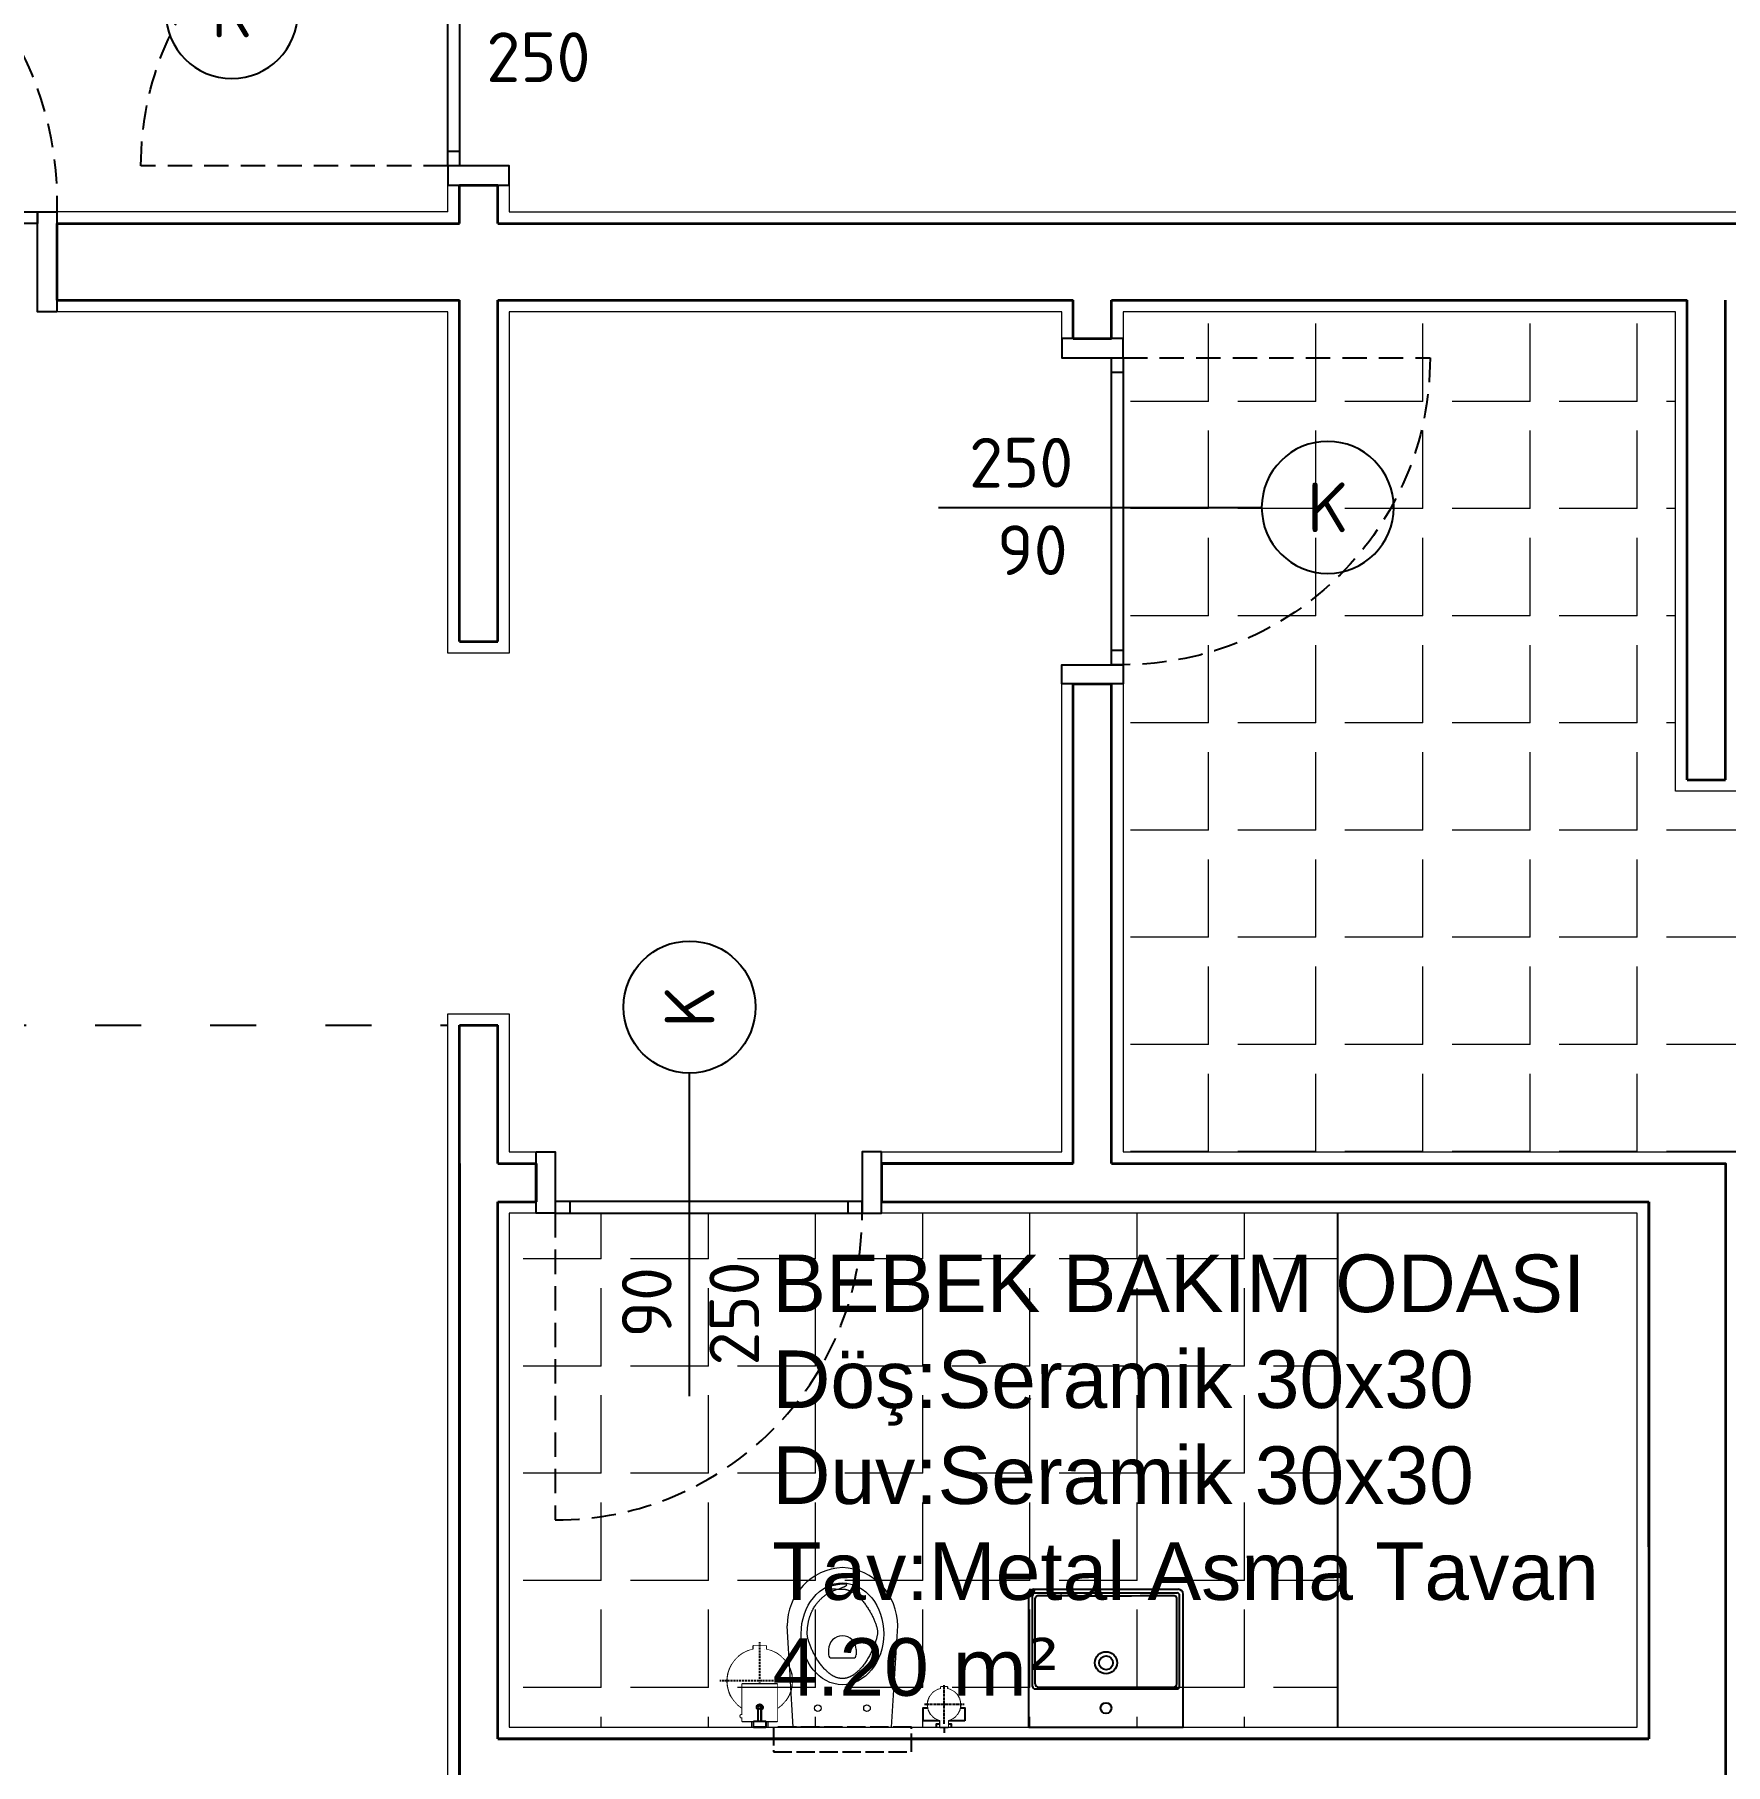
# Model space of a CAD drawing. Header units: millimetres. Extents: x 1443065 to 1517367, y 3763150 to 3779068.
# Drawn here: x 1491921 to 1492361.7, y 3767654.9 to 3768105.8 of the extents above; entities that cross this region are included whole.
import ezdxf
from ezdxf.enums import TextEntityAlignment as Align

# ---------------------------------------------------------------- set-up
doc = ezdxf.new("R2010")
doc.units = ezdxf.units.MM
doc.set_wipeout_variables(frame=1)
for name, pattern in [('ACAD_ISO02W100', [15, 12, -3]), ('ACAD_ISO03W100', [30, 12, -18]), ('HIDDEN', [9.525, 6.35, -3.175]), ('HIDDEN2', [0.1875, 0.125, -0.0625])]:
    doc.linetypes.add(name, pattern=pattern)
for name, color, linetype in [('1 tar halı', 254, 'Continuous'), ('1 vitrifiye', 141, 'Continuous'), ('1-Tefriş', 51, 'Continuous'), ('HATCH 1', 253, 'Continuous'), ('HIDDEN', 124, 'HIDDEN'), ('m-DOG_', 4, 'Continuous'), ('m-TFR_vitrifiye', 1, 'Continuous'), ('m-YAZ_poz', 7, 'Continuous'), ('SANITARY', 152, 'Continuous'), ('SANITARY 1', 124, 'Continuous')]:
    doc.layers.add(name, color=color, linetype=linetype)
for name, color, linetype, lineweight in [('DUVAR', 2, 'Continuous', 35), ('MAHAL', 52, 'Continuous', 13), ('SIVA', 3, 'Continuous', 9), ('tarama', 254, 'Continuous', 5), ('TEFRIS', 165, 'Continuous', 15)]:
    doc.layers.add(name, color=color, linetype=linetype, lineweight=lineweight)
doc.styles.add('mono', font='isocpeur.ttf')
doc.styles.get("Standard").update_dxf_attribs({"font": 'arial.ttf'})

# ---------------------------------------------------------------- blocks, each defined once
blk = doc.blocks.new('90lık Kqpı')
at = {"layer": 'm-DOG_', "linetype": 'HIDDEN'}
blk.add_line((-8, -5), (-88, -5), dxfattribs=at)
at = {"layer": 'm-DOG_'}
for p, q in [((-5, -8.77), (-8, -8.77)), ((-5, -81.23), (-8, -81.23))]:
    blk.add_line(p, q, dxfattribs=at)
for points in [[(8, 0), (8, -5), (-8, -5), (-8, 0)], [(-8, -5), (-8, -85), (-5, -85), (-5, -5)], [(8, -90), (8, -85), (-8, -85), (-8, -90)]]:
    blk.add_lwpolyline(points, close=True, dxfattribs=at)
at = {"layer": 'm-DOG_', "linetype": 'HIDDEN'}
blk.add_arc((-8, -5), 80, 180, 270, dxfattribs=at)
blk = doc.blocks.new('m-penpoz')
blk.add_line((0, -1.6252), (0, 0))
blk.add_circle((0, 0.332), 0.332)
blk.add_attdef('POZNO', text='', height=0.18).set_placement((0, 0.332), align=Align.MIDDLE)
blk.add_attdef('HEIGHT', text='', height=0.18, rotation=90).set_placement((0.0692, -1.6252), align=Align.TOP_LEFT)
blk.add_attdef('WIDTH', text='', height=0.18, rotation=90).set_placement((0, -1.6252), align=Align.BOTTOM_LEFT)
blk = doc.blocks.new('90lık')
at = {"layer": 'm-DOG_', "linetype": 'HIDDEN'}
blk.add_line((-5, 13), (-5, 103), dxfattribs=at)
at = {"layer": 'm-DOG_'}
for p, q in [((-81.23, 10), (-81.23, 13)), ((-8.77, 10), (-8.77, 13))]:
    blk.add_line(p, q, dxfattribs=at)
for points in [[(-90, -13), (-85, -13), (-85, 13), (-90, 13)], [(-5, 13), (-85, 13), (-85, 10), (-5, 10)], [(0, -13), (-5, -13), (-5, 13), (0, 13)]]:
    blk.add_lwpolyline(points, close=True, dxfattribs=at)
at = {"layer": 'm-DOG_', "linetype": 'HIDDEN'}
blk.add_arc((-2.66, 15.66), 87.38, 91.5314, 181.7408, dxfattribs=at)
blk = doc.blocks.new('A$C00621B5F')
at = {"layer": 'HATCH 1'}
for points in [[(57, -100), (-57, -100)], [(57, -100.7), (-57, -100.7)], [(57, -102), (-57, -102)], [(57, -104.1), (-57, -104.1)], [(57, -106.7), (-57, -106.7)], [(57, -109.9), (-57, -109.9)], [(57, -114.6), (-57, -114.6)], [(57, -122), (-57, -122)]]:
    blk.add_lwpolyline(points, dxfattribs=at)
at = {"layer": 'SANITARY'}
blk.add_lwpolyline([(-20, -20), (-20, 0), (20, 0), (20, -20), (57, -20), (57, -140), (-57, -140), (-57, -40), (-59, -40, -1), (-59, -32), (-57, -32), (-57, -20)], format="xyb", close=True, dxfattribs=at)
at = {"layer": 'SANITARY 1'}
for points in [[(-20, -20), (-20, -20), (-20, 0), (20, 0), (20, -20), (0, -20)], [(-59, -32), (-57, -32)], [(-59, -40), (-57, -40)], [(-57, -32), (-19.2, -32)], [(-18.6, -40), (-57, -40)], [(-2.3, -52.7), (0, -20), (0, -10), (-20, -10), (-20, -20), (-17.7, -52.7)], [(-0.8, -32), (54, -32), (54, -40), (-1.4, -40)]]:
    blk.add_lwpolyline(points, dxfattribs=at)
blk.add_circle((-10, -62.5), 12.5, dxfattribs=at)
blk.add_arc((-59, -36), 4, 90, 270, dxfattribs=at)
blk.add_wipeout([(-57, -20), (-20, -20), (-20, -10), (-20, 0), (20, 0), (20, -20), (57, -20), (57, -140), (-57, -140), (-57, -40), (-59, -40), (-59.7, -39.9), (-60.4, -39.8), (-61, -39.5), (-61.5, -39.1), (-61.8, -38.8), (-62.2, -38.3), (-62.5, -38), (-62.8, -37.3), (-62.9, -36.7), (-63, -36), (-62.9, -35.2), (-62.7, -34.6), (-62.5, -34), (-62.1, -33.5), (-61.7, -33), (-61.2, -32.7), (-60.7, -32.4), (-60.1, -32.1), (-59.7, -32.1), (-59, -32), (-57, -32)]).dxf.layer = 'SANITARY 1'
blk = doc.blocks.new('A$C34477918')
at = {"layer": 'SANITARY'}
blk.add_lwpolyline([(-48, 25), (0, 25), (0, -25), (-48, -25, -0.804346), (-253.1, -20), (-265, -20), (-265, 20), (-253, 20, -0.804515), (-48, 25)], format="xyb", close=True, dxfattribs=at)
at = {"layer": 'SANITARY 1'}
blk.add_lwpolyline([(-265, 20), (-253, 20, 0.087238), (-253.1, -20), (-265, -20)], format="xyb", close=True, dxfattribs=at)
blk.add_lwpolyline([(-48, 25, 0.784465), (-48.1, 25), (0, 25), (0, -25), (-48.1, -25)], format="xyb", dxfattribs=at)
blk.add_arc((-150, 0), 105, 346.2259, 13.7741, dxfattribs=at)
at = {"color": 124}
for points in [[(-253, 20), (-253.7, 15.7), (-254.2, 11.6), (-254.7, 7.6), (-254.7, 4.1), (-255, 0), (-255, -3), (-254.8, -6.5), (-254.4, -9.6), (-253.8, -14.3), (-253.5, -17.3), (-253.1, -20), (-265, -20), (-265, 20)], [(-48, 25), (-47, 19.3), (-45.8, 12.9), (-45.4, 6.5), (-45, 0), (-45.4, -6.5), (-45.7, -12), (-46.5, -17.5), (-48, -25), (0, -25), (0, 25)]]:
    blk.add_wipeout(points, dxfattribs=at).dxf.layer = 'SANITARY'
at = {"color": 21}
blk.add_wipeout([(-45, 0), (-45.8, 12.9), (-48.2, 25.6), (-52.1, 37.9), (-57.5, 49.7), (-64.3, 60.7), (-72.4, 70.7), (-81.7, 79.7), (-92, 87.5), (-103.2, 94), (-115.1, 99), (-127.5, 102.6), (-140.3, 104.6), (-153.2, 105), (-166.1, 103.8), (-178.7, 101), (-190.9, 96.7), (-202.5, 90.9), (-213.3, 83.8), (-223.1, 75.4), (-231.8, 65.8), (-239.3, 55.3), (-245.4, 43.9), (-250.1, 31.8), (-253.2, 19.3), (-254.8, 6.5), (-254.8, -6.5), (-253.2, -19.3), (-250.1, -31.8), (-245.4, -43.9), (-239.3, -55.3), (-231.8, -65.8), (-223.1, -75.4), (-213.3, -83.8), (-202.5, -90.9), (-190.9, -96.7), (-178.7, -101), (-166.1, -103.8), (-153.2, -105), (-140.3, -104.6), (-127.5, -102.6), (-115.1, -99), (-103.2, -94), (-92, -87.5), (-81.7, -79.7), (-72.4, -70.7), (-64.3, -60.7), (-57.5, -49.7), (-52.1, -37.9), (-48.2, -25.6), (-45.8, -12.9)], dxfattribs=at).dxf.layer = 'SANITARY'
at = {"layer": 'HIDDEN'}
for points in [[(-150, 130), (-150, -130)], [(-24, 0), (-276, 0)]]:
    blk.add_lwpolyline(points, dxfattribs=at)
blk = doc.blocks.new('A$C168D751E')
blk.add_wipeout([(0, 0), (17, 0), (17.6, -0.1), (18.2, -0.2), (18.6, -0.5), (19, -0.8), (19.4, -1.2), (19.6, -1.5), (19.8, -2), (19.9, -2.4), (20, -3), (20, -3.6), (20, -15), (56.3, -15), (57.2, -13.7), (58.8, -12.1), (60.2, -11.2), (62, -10.5), (63.3, -10.1), (65, -10), (66.2, -10.1), (68.2, -10.5), (69.7, -11.2), (71, -12), (72.1, -13), (73.1, -14.1), (73.8, -15.2), (74.3, -16.2), (74.7, -17.4), (75, -19), (75, -20.9), (74.7, -22.6), (74, -24.5), (72.9, -26.1), (71.8, -27.3), (70.6, -28.3), (69.4, -29), (68, -29.6), (66.6, -29.9), (65, -30), (63.5, -29.9), (62.2, -29.6), (60.9, -29.1), (59.6, -28.4), (58.8, -27.8), (57.9, -27.1), (57.3, -26.4), (56.8, -25.7), (56.3, -25), (20, -25), (20, -37), (19.7, -38.3), (19.1, -39.1), (18.3, -39.7), (17.7, -39.9), (17, -40), (0, -40)]).dxf.layer = 'SANITARY 1'
at = {"layer": 'SANITARY'}
blk.add_lwpolyline([(0, 0), (0, -40), (17, -40, 0.391502), (20, -37), (20, -25), (56.3, -25, 3.732498), (56.3, -15), (20, -15), (20, -3.6, 0.457252), (17, 0)], format="xyb", close=True, dxfattribs=at)
at = {"layer": 'SANITARY 1'}
blk.add_lwpolyline([(17, 0), (0, 0), (0, -40), (17, -40, 0.414214), (20, -37), (20, -3, 0.414214)], format="xyb", close=True, dxfattribs=at)
for points in [[(20, -15), (56.3, -15)], [(20, -25), (56.3, -25)]]:
    blk.add_lwpolyline(points, dxfattribs=at)
blk.add_circle((65, -20), 5, dxfattribs=at)
blk.add_arc((65, -20), 10, 209.9966, 150.0034, dxfattribs=at)
blk = doc.blocks.new('wc k')
at = {"layer": '1-Tefriş', "linetype": 'HIDDEN2', "ltscale": 0.5}
blk.add_line((431501.05, 73803.41, 1380.72), (431492.05, 73803.41, 1380.72), dxfattribs=at)
at = {"layer": '1-Tefriş'}
for points, elevation in [([(431494.05, 73800.91), (431495.05, 73800.91), (431495.05, 73805.71), (431494.05, 73805.71)], 0), ([(431496.05, 73810.21), (431496.05, 73804.61)], 1380.72), ([(431496.05, 73802.21), (431496.05, 73796.61), (431500.25, 73796.61), (431500.25, 73810.21), (431496.05, 73810.21)], 1380.72), ([(431495.05, 73802.21), (431497.05, 73802.21), (431497.05, 73804.61), (431495.05, 73804.61)], 0)]:
    blk.add_lwpolyline(points, dxfattribs=dict(at, elevation=elevation))
blk = doc.blocks.new('klozet2')
at = {"layer": '1 vitrifiye', "color": 4, "linetype": 'Continuous', "lineweight": 0}
for p, q in [((0, 16), (-33, 18)), ((0, 0), (0, 16)), ((-25.28, 4.5), (-23.56, 4.5)), ((-22.56, -3.5), (-22.56, 3.5)), ((-25.28, -4.5), (-23.56, -4.5))]:
    blk.add_line(p, q, dxfattribs=at)
for centre in [(-6.2, 8), (-6.2, -8)]:
    blk.add_circle(centre, 1.07, dxfattribs=at)
for centre, radius, start, end in [((-33.14, -0.88), 18.88, 89.5656, 177.338), ((-25.28, 0), 4.5, 90, 180), ((-25.28, 0), 4.5, 180, 270), ((-23.56, 3.5), 1, 0, 90), ((-33.14, 0.88), 18.88, 182.662, 270.4344), ((-23.56, -3.5), 1, 270, 0)]:
    blk.add_arc(centre, radius, start, end, dxfattribs=at)
at = {"layer": '1-Tefriş', "xscale": -1}
blk.add_blockref('wc k', (431493.99, -73770.29, -1380.72), dxfattribs=at)
at = {"layer": 'SANITARY', "color": 65, "xscale": 0.1, "yscale": 0.1, "zscale": 0.1, "rotation": 359.9999658251877}
blk.add_blockref('A$C34477918', (-0.06, -26.93), dxfattribs=at)
at = {"layer": '1 vitrifiye', "color": 4, "linetype": 'Continuous', "lineweight": 0}
for p, q in [((0, 0), (0, -16)), ((0, -16), (-33, -18))]:
    blk.add_line(p, q, dxfattribs=at)
blk.add_ellipse((-30.43, 0), major_axis=(-16.57, 0.06), ratio=0.812391, dxfattribs=at)
at = {"layer": 'TEFRIS', "color": 4, "linetype": 'Continuous'}
blk.add_lwpolyline([(-45, 0), (-45, 0.14), (-44.99, 0.29), (-44.98, 0.43), (-44.97, 0.57), (-44.95, 0.71), (-44.93, 0.86), (-44.91, 1), (-44.88, 1.14), (-44.85, 1.28), (-44.81, 1.42), (-44.78, 1.56), (-44.73, 1.7), (-44.69, 1.83), (-44.64, 1.97), (-44.59, 2.11), (-44.54, 2.25), (-44.48, 2.38), (-44.42, 2.52), (-44.36, 2.65), (-44.29, 2.79), (-44.22, 2.92), (-44.15, 3.06), (-44.07, 3.19), (-44, 3.32), (-43.92, 3.45), (-43.83, 3.59), (-43.75, 3.72), (-43.66, 3.85), (-43.57, 3.98), (-43.48, 4.1), (-43.38, 4.23), (-43.29, 4.36), (-43.19, 4.48), (-43.09, 4.61), (-42.98, 4.74), (-42.88, 4.86), (-42.77, 4.98), (-42.66, 5.11), (-42.43, 5.35), (-42.2, 5.59), (-41.96, 5.82), (-41.71, 6.06), (-41.46, 6.29), (-41.2, 6.51), (-40.94, 6.73), (-40.67, 6.95), (-40.4, 7.16), (-40.12, 7.37), (-39.84, 7.58), (-39.56, 7.78), (-39.27, 7.98), (-38.99, 8.17), (-38.69, 8.36), (-38.4, 8.54), (-38.11, 8.72), (-37.81, 8.9), (-37.52, 9.07), (-37.23, 9.23), (-36.93, 9.39), (-36.64, 9.54), (-36.35, 9.69), (-36.06, 9.84), (-35.77, 9.98), (-35.48, 10.11), (-35.2, 10.24), (-34.92, 10.36), (-34.65, 10.47), (-34.38, 10.58), (-34.11, 10.69), (-33.85, 10.78), (-33.59, 10.87), (-33.34, 10.96), (-33.1, 11.04), (-32.86, 11.11), (-32.63, 11.17), (-32.41, 11.23), (-32.2, 11.29), (-31.99, 11.33), (-31.79, 11.37), (-31.61, 11.4), (-31.43, 11.42), (-31.26, 11.44), (-31.1, 11.45), (-30.94, 11.45), (-30.77, 11.45), (-30.59, 11.43), (-30.39, 11.41), (-30.19, 11.38), (-29.97, 11.35), (-29.75, 11.31), (-29.51, 11.26), (-29.27, 11.2), (-29.01, 11.14), (-28.75, 11.07), (-28.48, 11), (-28.21, 10.91), (-27.93, 10.82), (-27.64, 10.73), (-27.34, 10.63), (-27.05, 10.52), (-26.74, 10.41), (-26.43, 10.29), (-26.12, 10.16), (-25.81, 10.03), (-25.49, 9.89), (-25.17, 9.75), (-24.85, 9.6), (-24.52, 9.44), (-24.2, 9.28), (-23.87, 9.12), (-23.55, 8.95), (-23.22, 8.77), (-22.9, 8.59), (-22.58, 8.41), (-22.26, 8.21), (-21.94, 8.02), (-21.63, 7.82), (-21.31, 7.61), (-21.01, 7.4), (-20.7, 7.19), (-20.4, 6.97), (-20.11, 6.75), (-19.82, 6.52), (-19.54, 6.29), (-19.27, 6.05), (-19, 5.81), (-18.87, 5.69), (-18.74, 5.57), (-18.61, 5.45), (-18.49, 5.32), (-18.36, 5.2), (-18.24, 5.07), (-18.12, 4.94), (-18.01, 4.81), (-17.89, 4.69), (-17.78, 4.56), (-17.67, 4.43), (-17.57, 4.29), (-17.46, 4.16), (-17.36, 4.03), (-17.26, 3.89), (-17.17, 3.76), (-17.08, 3.62), (-16.99, 3.49), (-16.9, 3.35), (-16.82, 3.21), (-16.74, 3.07), (-16.66, 2.93), (-16.58, 2.79), (-16.51, 2.65), (-16.45, 2.51), (-16.38, 2.37), (-16.32, 2.23), (-16.26, 2.08), (-16.21, 1.94), (-16.16, 1.79), (-16.11, 1.65), (-16.07, 1.5), (-16.03, 1.35), (-15.99, 1.2), (-15.96, 1.06), (-15.94, 0.91), (-15.91, 0.76), (-15.89, 0.61), (-15.88, 0.46), (-15.87, 0.3), (-15.86, 0.15), (-15.86, 0), (-15.86, -0.15), (-15.87, -0.3), (-15.88, -0.44), (-15.89, -0.59), (-15.91, -0.73), (-15.93, -0.88), (-15.96, -1.02), (-15.99, -1.17), (-16.02, -1.31), (-16.06, -1.46), (-16.1, -1.6), (-16.14, -1.74), (-16.19, -1.88), (-16.24, -2.02), (-16.29, -2.17), (-16.35, -2.31), (-16.41, -2.44), (-16.47, -2.58), (-16.54, -2.72), (-16.61, -2.86), (-16.68, -3), (-16.76, -3.13), (-16.83, -3.27), (-16.92, -3.4), (-17, -3.54), (-17.09, -3.67), (-17.18, -3.8), (-17.27, -3.93), (-17.36, -4.07), (-17.46, -4.2), (-17.56, -4.33), (-17.66, -4.45), (-17.77, -4.58), (-17.88, -4.71), (-17.98, -4.84), (-18.1, -4.96), (-18.21, -5.09), (-18.32, -5.21), (-18.44, -5.33), (-18.56, -5.46), (-18.81, -5.7), (-19.06, -5.94), (-19.32, -6.17), (-19.58, -6.4), (-19.86, -6.63), (-20.13, -6.85), (-20.41, -7.07), (-20.7, -7.28), (-20.99, -7.49), (-21.29, -7.7), (-21.58, -7.9), (-21.88, -8.1), (-22.19, -8.29), (-22.49, -8.48), (-22.8, -8.66), (-23.11, -8.84), (-23.42, -9.01), (-23.73, -9.18), (-24.03, -9.34), (-24.34, -9.5), (-24.65, -9.65), (-24.96, -9.8), (-25.26, -9.94), (-25.56, -10.07), (-25.86, -10.2), (-26.16, -10.33), (-26.45, -10.45), (-26.74, -10.56), (-27.02, -10.66), (-27.3, -10.76), (-27.57, -10.86), (-27.84, -10.94), (-28.1, -11.03), (-28.35, -11.1), (-28.6, -11.17), (-28.84, -11.23), (-29.07, -11.28), (-29.29, -11.33), (-29.51, -11.37), (-29.71, -11.4), (-29.91, -11.43), (-30.09, -11.45), (-30.27, -11.46), (-30.43, -11.46), (-30.65, -11.46), (-30.88, -11.46), (-31.12, -11.45), (-31.36, -11.44), (-31.59, -11.43), (-31.83, -11.41), (-32.06, -11.39), (-32.29, -11.37), (-32.51, -11.35), (-32.73, -11.33), (-32.96, -11.3), (-33.17, -11.27), (-33.39, -11.24), (-33.6, -11.2), (-33.81, -11.17), (-34.02, -11.13), (-34.23, -11.09), (-34.43, -11.04), (-34.63, -11), (-34.83, -10.95), (-35.02, -10.9), (-35.22, -10.85), (-35.41, -10.8), (-35.59, -10.75), (-35.78, -10.69), (-35.96, -10.63), (-36.15, -10.57), (-36.32, -10.51), (-36.5, -10.45), (-36.67, -10.38), (-36.85, -10.32), (-37.02, -10.25), (-37.18, -10.18), (-37.35, -10.11), (-37.51, -10.04), (-37.67, -9.96), (-37.83, -9.89), (-37.99, -9.81), (-38.14, -9.74), (-38.29, -9.66), (-38.44, -9.58), (-38.59, -9.5), (-38.88, -9.33), (-39.16, -9.16), (-39.43, -8.99), (-39.69, -8.82), (-39.94, -8.64), (-40.19, -8.46), (-40.43, -8.27), (-40.66, -8.09), (-40.88, -7.9), (-41.1, -7.71), (-41.31, -7.52), (-41.51, -7.33), (-41.7, -7.14), (-41.88, -6.95), (-42.06, -6.76), (-42.23, -6.57), (-42.4, -6.38), (-42.55, -6.19), (-42.7, -6), (-42.85, -5.82), (-42.98, -5.64), (-43.12, -5.46), (-43.24, -5.28), (-43.36, -5.1), (-43.47, -4.93), (-43.58, -4.77), (-43.68, -4.6), (-43.77, -4.45), (-43.86, -4.29), (-43.94, -4.14), (-44.02, -4), (-44.09, -3.86), (-44.22, -3.61), (-44.32, -3.38), (-44.41, -3.18), (-44.48, -3.01), (-44.53, -2.87), (-44.56, -2.78), (-44.76, -2.17), (-44.95, -1.61), (-45.12, -1.11), (-45.29, -0.65), (-45.44, -0.25), (-45.58, 0.1), (-45.65, 0.26), (-45.71, 0.41), (-45.78, 0.54), (-45.84, 0.67), (-45.89, 0.78), (-45.95, 0.89), (-46, 0.98), (-46.05, 1.06), (-46.1, 1.14), (-46.14, 1.2), (-46.19, 1.26), (-46.23, 1.3), (-46.26, 1.34), (-46.3, 1.37), (-46.33, 1.39), (-46.37, 1.4), (-46.4, 1.41), (-46.42, 1.4), (-46.45, 1.39), (-46.47, 1.37), (-46.5, 1.35), (-46.52, 1.32), (-46.54, 1.28), (-46.55, 1.23), (-46.57, 1.18), (-46.58, 1.12), (-46.59, 1.06), (-46.6, 0.99), (-46.61, 0.92), (-46.62, 0.84), (-46.62, 0.66), (-46.63, 0.47), (-46.62, 0.27), (-46.61, 0.05), (-46.6, -0.18), (-46.58, -0.42), (-46.56, -0.67), (-46.53, -0.93), (-46.5, -1.19), (-46.46, -1.46), (-46.42, -1.72), (-46.38, -1.99), (-46.33, -2.25), (-46.28, -2.51), (-46.23, -2.76), (-46.18, -3), (-46.13, -3.24), (-46.07, -3.46), (-46.01, -3.67), (-45.96, -3.86), (-45.9, -4.04), (-45.84, -4.2), (-45.81, -4.27), (-45.78, -4.34), (-45.75, -4.4), (-45.72, -4.45), (-45.69, -4.5), (-45.66, -4.55), (-45.63, -4.58), (-45.6, -4.61), (-45.57, -4.63), (-45.55, -4.65), (-45.52, -4.66), (-45.49, -4.66), (-45.46, -4.65), (-45.44, -4.63), (-45.41, -4.61), (-45.38, -4.58), (-45.36, -4.54), (-45.33, -4.49), (-45.31, -4.43), (-45.29, -4.36), (-45.26, -4.28), (-45.24, -4.19), (-45.22, -4.09), (-45.2, -3.98), (-45.18, -3.87), (-45.16, -3.74), (-45.14, -3.59), (-45.13, -3.44), (-45.11, -3.28), (-45.09, -3.1), (-45.07, -2.71), (-45.04, -2.28), (-45.02, -1.79), (-45.01, -1.25), (-45, -0.65), (-45, 0)], close=True, dxfattribs=at)
at = {"layer": 'SANITARY', "color": 65}
for name, p, xscale, yscale, zscale, rotation in [('A$C34477918', (0.14, 33.12, -1380.72), 0.05, 0.05, 0.05, 359.9999658251877), ('A$C00621B5F', (0, -26.93), -0.1, 0.1, 0.1, 269.9999658251876)]:
    blk.add_blockref(name, p, dxfattribs=dict(at, xscale=xscale, yscale=yscale, zscale=zscale, rotation=rotation))
at = {"layer": 'SANITARY', "color": 124, "xscale": -0.1, "yscale": 0.1, "zscale": 0.1}
blk.add_blockref('A$C168D751E', (0, -24.93), dxfattribs=at)
at = {"layer": '1 vitrifiye', "color": 4, "linetype": 'ACAD_ISO02W100', "ltscale": 0.5}
blk.add_lwpolyline([(0, -22.5), (8, -22.5), (8, 22.5), (0, 22.5)], close=True, dxfattribs=at)

msp = doc.modelspace()

# ---------------------------------------------------------------- hatches: boundary and pattern name
at = {"layer": 'tarama'}
h = msp.add_hatch(dxfattribs=at)
h.set_pattern_fill('ANGLE', color=256, scale=4, angle=90, style=0)
h.set_pattern_definition([(90, (-15163.95, -59043.389), (-27.94, 2e-15), [20.32, -7.62]), (180, (-15163.95, -59043.389), (-3e-15, -27.94), [20.32, -7.62])])
h.paths.add_polyline_path([(1492204.74, 3768033.56), (1492204.74, 3767814.56), (1492364.74, 3767814.56), (1492364.74, 3767679.08), (1492748.74, 3767679.08), (1492748.74, 3767772.08), (1492779.74, 3767772.08), (1492779.74, 3767756.08), (1492764.74, 3767756.08), (1492764.74, 3767622.08), (1492869.3, 3767622.08), (1492869.3, 3767756.08), (1492853.74, 3767756.08), (1492853.74, 3767772.08), (1492900.86, 3767772.08), (1492900.86, 3767756.08), (1492885.3, 3767756.08), (1492885.3, 3767622.08), (1492989.86, 3767622.08), (1492989.86, 3767756.08), (1492974.86, 3767756.08), (1492974.86, 3767772.08), (1493020.86, 3767772.08), (1493020.86, 3767756.08), (1493005.86, 3767756.08), (1493005.86, 3767622.08), (1493110.42, 3767622.08), (1493110.42, 3767756.08), (1493094.86, 3767756.08), (1493094.86, 3767772.08), (1493141.99, 3767772.08), (1493141.99, 3767756.08), (1493126.42, 3767756.08), (1493126.42, 3767622.08), (1493230.99, 3767622.08), (1493230.99, 3767756.08), (1493215.99, 3767756.08), (1493215.99, 3767772.08), (1493261.99, 3767772.08), (1493261.99, 3767756.08), (1493246.99, 3767756.08), (1493246.99, 3767622.08), (1493351.55, 3767622.08), (1493351.55, 3767756.08), (1493335.99, 3767756.08), (1493335.99, 3767772.08), (1493351.55, 3767772.08), (1493351.55, 3767883.56), (1493335.99, 3767883.56), (1493335.99, 3767899.56), (1493351.55, 3767899.56), (1493351.55, 3768033.58), (1493246.99, 3768033.58), (1493246.99, 3767899.56), (1493261.99, 3767899.56), (1493261.99, 3767883.56), (1493215.99, 3767883.56), (1493215.99, 3767899.56), (1493230.99, 3767899.56), (1493230.99, 3768033.58), (1493126.42, 3768033.58), (1493126.42, 3767899.56), (1493141.99, 3767899.56), (1493141.99, 3767883.56), (1493094.86, 3767883.56), (1493094.86, 3767899.56), (1493110.42, 3767899.56), (1493110.42, 3768033.58), (1493005.86, 3768033.58), (1493005.86, 3767899.56), (1493020.86, 3767899.56), (1493020.86, 3767883.56), (1492974.86, 3767883.56), (1492974.86, 3767899.56), (1492989.86, 3767899.56), (1492989.86, 3768033.58), (1492885.3, 3768033.58), (1492885.3, 3767899.56), (1492900.86, 3767899.56), (1492900.86, 3767883.56), (1492853.74, 3767883.56), (1492853.74, 3767899.56), (1492869.3, 3767899.56), (1492869.3, 3768033.58), (1492764.74, 3768033.58), (1492764.74, 3767899.56), (1492779.74, 3767899.56), (1492779.74, 3767883.56), (1492748.74, 3767883.56), (1492748.74, 3767963.58), (1492628.74, 3767963.58), (1492628.74, 3767976.56), (1492364.74, 3767976.56), (1492364.74, 3767908.56), (1492348.74, 3767908.56), (1492348.74, 3768033.56)])

# ---------------------------------------------------------------- linework, layer by layer
at = {"layer": '1 tar halı', "linetype": 'ACAD_ISO03W100'}
msp.add_line((1491816.8, 3767847.57), (1492028.74, 3767847.57), dxfattribs=at)
at = {"layer": 'DUVAR'}
for p, q in [((1492031.74, 3768066.58), (1492041.74, 3768066.58)), ((1492031.74, 3768056.58), (1492031.74, 3768066.58)), ((1492041.74, 3768056.58), (1492041.74, 3768066.58)), ((1491926.8, 3768056.58), (1492031.74, 3768056.58)), ((1491926.8, 3768056.58), (1491926.8, 3768036.58)), ((1491926.8, 3768056.58), (1492031.74, 3768056.58)), ((1491926.8, 3768056.58), (1491926.8, 3768036.58)), ((1492041.74, 3768056.58), (1492631.74, 3768056.58)), ((1492041.74, 3768056.56), (1492631.74, 3768056.56)), ((1491926.8, 3768036.58), (1492031.74, 3768036.58)), ((1492031.74, 3767947.57), (1492031.74, 3768036.56)), ((1492041.74, 3768036.56), (1492191.74, 3768036.56)), ((1492041.74, 3767947.57), (1492041.74, 3768036.56)), ((1492191.74, 3768026.56), (1492191.74, 3768036.56)), ((1492201.74, 3768036.56), (1492351.74, 3768036.56)), ((1492201.74, 3768026.56), (1492201.74, 3768036.56)), ((1492351.74, 3767911.56), (1492351.74, 3768036.56)), ((1492361.74, 3767911.56), (1492361.74, 3768036.56)), ((1492191.74, 3768026.56), (1492201.74, 3768026.56)), ((1492031.74, 3767947.57), (1492041.74, 3767947.57)), ((1492191.74, 3767936.56), (1492201.74, 3767936.56)), ((1492191.74, 3767811.56), (1492191.74, 3767936.56)), ((1492201.74, 3767811.56), (1492201.74, 3767936.56)), ((1492031.74, 3767847.57), (1492041.74, 3767847.57)), ((1492041.74, 3767811.56), (1492041.74, 3767847.57)), ((1492051.74, 3767801.56), (1492051.74, 3767811.56)), ((1492051.74, 3767811.56), (1492051.74, 3767801.56)), ((1492191.74, 3767811.56), (1492141.74, 3767811.56)), ((1492141.74, 3767811.56), (1492141.74, 3767801.56)), ((1492041.74, 3767661.56), (1492041.74, 3767801.56)), ((1492041.74, 3767801.56), (1492051.74, 3767801.56)), ((1492141.74, 3767801.56), (1492341.74, 3767801.56)), ((1492341.74, 3767801.56), (1492341.74, 3767661.56)), ((1492341.74, 3767711.56), (1492341.74, 3767801.56)), ((1492341.74, 3767801.56), (1492341.74, 3767661.56)), ((1492341.74, 3767661.56), (1492041.74, 3767661.56))]:
    msp.add_line(p, q, dxfattribs=at)
for points in [[(1492031.74, 3767947.57), (1492041.74, 3767947.57)], [(1492351.74, 3767911.56), (1492361.74, 3767911.56)], [(1492031.74, 3767481.56), (1492031.74, 3767847.57)], [(1492031.74, 3767811.56), (1492031.74, 3767449.56)], [(1492041.74, 3767811.56), (1492051.74, 3767811.56)], [(1492141.74, 3767811.56), (1492191.74, 3767811.56)], [(1492201.74, 3767811.56), (1492361.74, 3767811.56), (1492361.74, 3767619.08)], [(1492031.74, 3767661.56), (1492031.74, 3767481.56)], [(1492041.74, 3767661.56), (1492341.74, 3767661.56)]]:
    msp.add_lwpolyline(points, dxfattribs=at)
at = {"layer": 'm-TFR_vitrifiye'}
msp.add_line((1492260.74, 3767664.56), (1492260.74, 3767798.56), dxfattribs=at)
for points in [[(1492180.17, 3767664.56), (1492180.17, 3767699.23)], [(1492181.45, 3767700.51), (1492219.14, 3767700.51)], [(1492181.77, 3767699.55), (1492218.82, 3767699.55)], [(1492220.42, 3767664.56), (1492220.42, 3767699.23)], [(1492181.13, 3767675.19), (1492181.13, 3767698.91)], [(1492181.86, 3767675.83), (1492181.86, 3767698.19)], [(1492218.73, 3767675.83), (1492218.73, 3767698.17)], [(1492219.46, 3767675.19), (1492219.46, 3767698.91)], [(1492181.77, 3767674.55), (1492218.82, 3767674.55)], [(1492182.66, 3767675.03), (1492217.93, 3767675.03)], [(1492180.17, 3767664.56), (1492220.42, 3767664.56)]]:
    msp.add_lwpolyline(points, dxfattribs=at)
msp.add_lwpolyline([(1492218.1, 3767698.8, -0.00264), (1492182.48, 3767698.8)], format="xyb", dxfattribs=at)
for centre, radius in [((1492200.29, 3767681.35), 2.88), ((1492200.29, 3767681.35), 1.8), ((1492200.29, 3767669.55), 1.4)]:
    msp.add_circle(centre, radius, dxfattribs=at)
for centre, radius, start, end in [((1492181.45, 3767699.23), 1.28, 90, 180), ((1492181.77, 3767698.91), 0.64, 90, 180), ((1492218.82, 3767698.91), 0.64, 0, 90), ((1492219.14, 3767699.23), 1.28, 0, 90), ((1492182.48, 3767698.19), 0.617, 89.9526, 179.7396), ((1492218.08, 3767698.16), 0.647, 1.6838, 88.6241), ((1492181.77, 3767675.19), 0.64, 180, 270), ((1492182.66, 3767675.83), 0.8, 180, 270), ((1492217.93, 3767675.83), 0.8, 270, 0), ((1492218.82, 3767675.19), 0.64, 270, 0)]:
    msp.add_arc(centre, radius, start, end, dxfattribs=at)
at = {"layer": 'SIVA'}
msp.add_line((1492028.74, 3768059.58), (1492028.74, 3768066.58), dxfattribs=at)
for points in [[(1492044.74, 3768066.58), (1492044.74, 3768059.58), (1492628.74, 3768059.58), (1492628.74, 3768099.58), (1492764.74, 3768099.58), (1492764.74, 3768059.58), (1493424.62, 3768059.58)], [(1492028.74, 3768059.58), (1491926.8, 3768059.58)], [(1492188.74, 3768026.56), (1492188.74, 3768033.56), (1492044.74, 3768033.56), (1492044.74, 3767944.57), (1492028.74, 3767944.57), (1492028.74, 3768033.56), (1491926.8, 3768033.58)], [(1492364.74, 3767908.56), (1492348.74, 3767908.56), (1492348.74, 3768033.56), (1492204.74, 3768033.56), (1492204.74, 3768026.56)], [(1492141.74, 3767814.56), (1492188.74, 3767814.56), (1492188.74, 3767936.56)], [(1492204.74, 3767936.56), (1492204.74, 3767814.56), (1492364.74, 3767814.56), (1492364.74, 3767622.08), (1492748.74, 3767622.08), (1492748.74, 3767772.08), (1492779.74, 3767772.08), (1492779.74, 3767756.08), (1492764.74, 3767756.08), (1492764.74, 3767622.08), (1492869.3, 3767622.08), (1492869.3, 3767756.08), (1492853.74, 3767756.08), (1492853.74, 3767772.08), (1492900.86, 3767772.08), (1492900.86, 3767756.08), (1492885.3, 3767756.08), (1492885.3, 3767622.08), (1492989.86, 3767622.08), (1492989.86, 3767756.08), (1492974.86, 3767756.08), (1492974.86, 3767772.08), (1493020.86, 3767772.08)], [(1492051.74, 3767478.56), (1492044.74, 3767478.56), (1492044.74, 3767446.56), (1492028.74, 3767446.56), (1492028.74, 3767850.57), (1492044.74, 3767850.57), (1492044.74, 3767814.56), (1492051.74, 3767814.56)]]:
    msp.add_lwpolyline(points, dxfattribs=at)

# ---------------------------------------------------------------- block references
at = {"layer": 'm-TFR_vitrifiye', "xscale": -1}
msp.add_blockref('90lık', (1491836.8, 3768046.58), dxfattribs=at)
at = {"layer": 'm-YAZ_poz'}
ref = msp.add_blockref('m-penpoz', (1491989.62, 3768111.58), dxfattribs=dict(at, xscale=-51.83999999999998, yscale=51.83999999999998, zscale=51.83999999999998, rotation=89.99954940331261))
ref.add_attrib('WIDTH', '90', dxfattribs={"layer": '0', "height": 12.96, "style": 'mono'}).set_placement((1492058.31, 3768112.37), align=Align.BOTTOM_RIGHT)
ref.add_attrib('HEIGHT', '250', dxfattribs={"layer": '0', "height": 12.96, "style": 'mono'}).set_placement((1492065.93, 3768089.57), align=Align.BOTTOM_RIGHT)
ref.add_attrib('POZNO', 'K', dxfattribs={"layer": '0', "height": 12.96, "style": 'mono'}).set_placement((1491972.41, 3768111.58), align=Align.MIDDLE_CENTER)
ref = msp.add_blockref('m-penpoz', (1492240.86, 3767982.57), dxfattribs=dict(at, xscale=-51.83999999999998, yscale=51.83999999999998, zscale=51.83999999999998, rotation=269.9995494033126))
ref.add_attrib('WIDTH', '90', dxfattribs={"layer": '0', "height": 12.96, "style": 'mono'}).set_placement((1492190.31, 3767961.05), align=Align.BOTTOM_RIGHT)
ref.add_attrib('HEIGHT', '250', dxfattribs={"layer": '0', "height": 12.96, "style": 'mono'}).set_placement((1492191.76, 3767983.85), align=Align.BOTTOM_RIGHT)
ref.add_attrib('POZNO', 'K', dxfattribs={"layer": '0', "height": 12.96, "style": 'mono'}).set_placement((1492258.07, 3767982.57), align=Align.MIDDLE_CENTER)
ref = msp.add_blockref('m-penpoz', (1492091.74, 3767835.1), dxfattribs=dict(at, xscale=51.83999999999998, yscale=51.83999999999998, zscale=51.83999999999998, rotation=0.0004505966874107999))
ref.add_attrib('WIDTH', '90', dxfattribs={"layer": '0', "height": 12.96, "rotation": 90, "style": 'mono'}).set_placement((1492090.95, 3767784.55), align=Align.BOTTOM_RIGHT)
ref.add_attrib('HEIGHT', '250', dxfattribs={"layer": '0', "height": 12.96, "rotation": 90, "style": 'mono'}).set_placement((1492113.75, 3767786), align=Align.BOTTOM_RIGHT)
ref.add_attrib('POZNO', 'K', dxfattribs={"layer": '0', "height": 12.96, "rotation": 90, "style": 'mono'}).set_placement((1492091.74, 3767852.31), align=Align.MIDDLE_CENTER)
at = {"layer": 'TEFRIS', "color": 6, "lineweight": 18, "xscale": -1, "rotation": 180}
msp.add_blockref('90lık Kqpı', (1492036.74, 3768066.58), dxfattribs=at)
at = {"layer": 'TEFRIS', "color": 6, "lineweight": 18, "xscale": -1}
msp.add_blockref('90lık Kqpı', (1492196.74, 3768026.56), dxfattribs=at)
at = {"layer": 'TEFRIS', "color": 6, "lineweight": 18, "rotation": 89.99999999999999}
msp.add_blockref('90lık Kqpı', (1492051.74, 3767806.58), dxfattribs=at)

# ---------------------------------------------------------------- next in the draw order: block references
at = {"layer": '1 vitrifiye', "extrusion": (0, 0, -1), "xscale": -0.8, "yscale": 0.8, "zscale": -0.8, "rotation": 90}
msp.add_blockref('klozet2', (-1492131.58, 3767664.56), dxfattribs=at)

# ---------------------------------------------------------------- next in the draw order: hatches: boundary and pattern name
at = {"layer": 'tarama'}
h = msp.add_hatch(dxfattribs=at)
h.set_pattern_fill('ANGLE', color=256, scale=4, angle=90, style=0)
h.set_pattern_definition([(90, (-1408.13, -59043.409), (-27.94, 2e-15), [20.32, -7.62]), (180, (-1408.13, -59043.409), (-3e-15, -27.94), [20.32, -7.62])])
h.paths.add_polyline_path([(1492044.74, 3767798.56), (1492260.74, 3767798.56), (1492260.74, 3767664.56), (1492044.74, 3767664.56)])

# ---------------------------------------------------------------- next in the draw order: linework, layer by layer
at = {"layer": 'SIVA'}
msp.add_lwpolyline([(1492051.74, 3767798.56), (1492044.74, 3767798.56), (1492044.74, 3767664.56), (1492338.74, 3767664.56), (1492338.74, 3767798.56), (1492141.74, 3767798.56)], dxfattribs=at)

# ---------------------------------------------------------------- next in the draw order: texts
at = {"layer": 'MAHAL', "insert": (1492113.31, 3767672.54), "char_height": 15, "width": 225.3249, "attachment_point": 7}
msp.add_mtext('{\\f@Arial Unicode MS|b0|i0|c162|p34;BEBEK BAKIM ODASI\\PDöş:Seramik 30x30\\PDuv:Seramik 30x30\\PTav:Metal Asma Tavan\\P4.20 \\fVerdana|b0|i0|c162|p34;m²}', dxfattribs=at)

doc.saveas('drawing.dxf')
